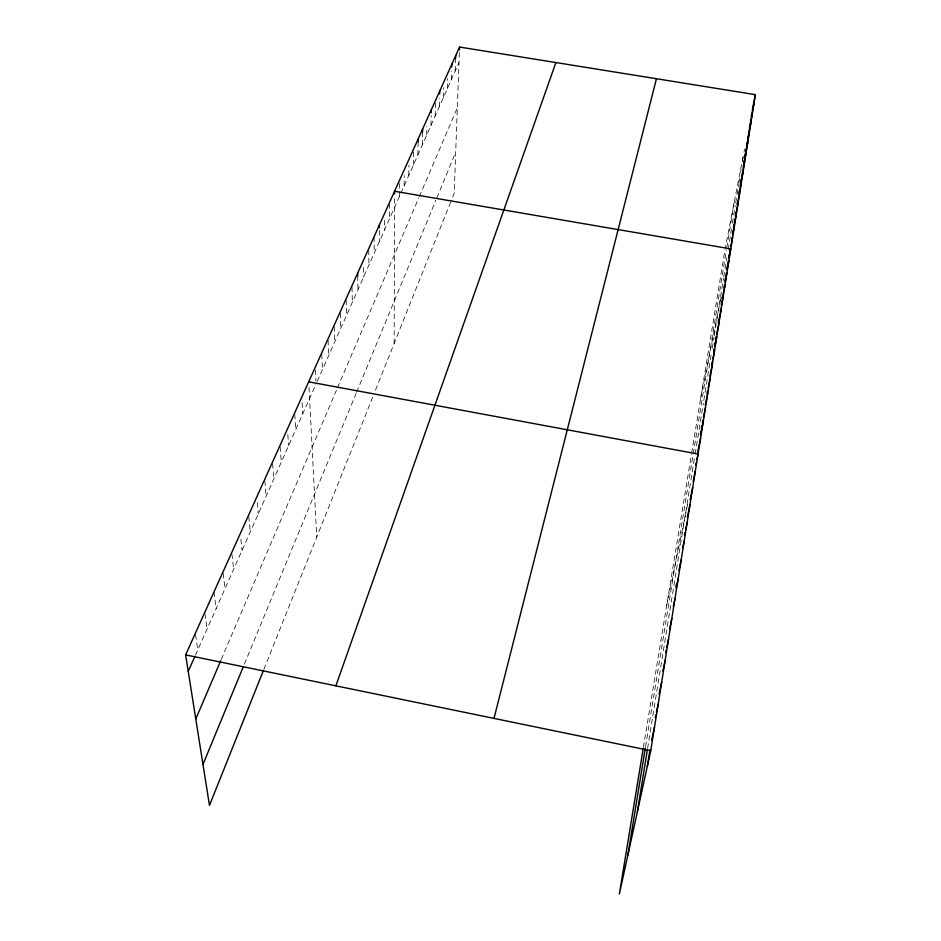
<?xml version="1.0" encoding="UTF-8"?>
<svg xmlns="http://www.w3.org/2000/svg" width="941" height="941" viewBox="0 0 941 941"><rect width="100%" height="100%" fill="white"/><g stroke="black" fill="none" stroke-linecap="round" stroke-linejoin="round"><path stroke-width="0.71" stroke-dasharray="4.71 3.53" d="M394.15 343.453L394.561 196.657M399.372 196.551L399.455 181.884M404.136 185.859L404.218 175.626M408.806 175.355L408.912 165.145M413.393 165.028L413.593 150.501M417.898 154.889L418.11 141.844M422.333 144.926L422.568 131.928M426.685 135.128L426.861 126.494M430.966 125.506L431.201 115.461M435.177 116.037L435.53 101.746M439.318 106.733L439.541 98.182M443.387 97.582L443.67 87.642M447.387 88.583L447.693 78.679M451.327 79.726L451.598 71.269M455.197 71.022L455.632 58.377M459.361 52.649L454.185 193.293L451.115 200.962M647.596 748.366L694.681 456.856M695.152 453.95L703.339 403.23M703.786 400.49L711.525 352.569M712.208 348.346L713.984 337.29M714.207 335.913L716.183 323.704M716.619 321.046L723.488 278.454M723.723 277.042L726.852 257.669M728.158 249.541L730.522 234.885M730.745 233.568L731.58 228.357M732.427 223.158L735.239 205.738M735.697 202.856L738.65 184.624M738.873 183.224L739.755 177.755M740.638 172.309L741.073 169.615M742.367 161.581L743.437 154.959L725.299 247.977M643.385 747.495L691.412 454.597M691.659 453.15L725.076 249.33M645.55 746.601L726.405 250.071M726.817 247.53L734.709 199.069M743.99 152.148L744.543 149.337M700.504 399.16L720.971 297.532M666.64 605.663L688 502.576M263.868 669.38L372.789 396.902M375.494 390.139L450.598 202.244M244.413 664.064L356.098 393.479M356.627 392.197L435.859 200.221M436.847 197.833L455.691 152.171M221.276 659.418L336.419 390.315M337.466 387.857L418.78 197.833M419.321 196.563L457.338 107.744M195.399 655.277L316.058 383.916M317.223 381.317L459.008 62.447M195.54 634.74L197.786 649.902M204.973 613.767L207.091 628.976M213.995 591.936L216.159 608.58M223.146 573.398L225.005 588.69M231.898 553.967L233.639 569.281M240.872 539.193L242.06 550.344M248.765 516.515L250.282 531.865M257.269 502.647L258.305 513.821M264.821 480.827L266.138 496.189M272.572 463.607L273.796 478.981M280.147 446.787L281.277 462.149M287.828 434.542L288.593 445.705M294.78 414.275L295.733 429.637M302.096 402.76L302.731 413.911M308.989 387.386L316.752 537.076M315.4 370.013L315.929 381.14M321.775 354.334L322.422 369.613M328.068 340.348L328.656 355.604M334.231 326.645L334.761 341.877M340.277 313.224L340.736 328.421M346.194 300.073L346.594 315.247M352.005 287.181L352.346 302.32M357.721 275.913L357.98 289.652M363.355 267.632L363.508 277.23M368.743 250L368.919 265.033M374.095 236.72L374.236 253.082M379.388 230.474L379.458 241.355M384.551 220.347L384.575 229.839M389.598 203.668L389.598 218.535"/><path stroke-width="1.41" d="M394.573 193.964L394.573 191.258L730.769 248.906L728.887 258.234M418.11 141.844L418.157 138.95M422.568 131.928L422.627 129.035M431.26 112.591L431.331 109.721M439.659 93.912L439.741 91.065M451.739 67.034L451.833 64.223M455.632 58.377L455.738 55.566M459.467 49.849L459.573 47.05L755.376 94.653L650.749 750.683L619.366 893.95L643.15 748.883M647.302 766.421L649.937 749.906M676.014 586.925L676.461 584.196M700.539 433.719L700.974 430.978M701.41 428.226L701.857 425.485M714.066 349.123L713.643 351.793L714.254 349.076M714.713 345.124L715.136 342.453M718.348 322.41L718.806 319.552M721.277 304.061L721.723 301.261M722.17 298.52L722.606 295.768M724.993 280.83L725.429 278.136M726.911 268.867L727.334 266.232M728.793 257.128L729.204 254.529M730.098 248.942L729.64 251.8L730.216 249.247M732.592 233.344L733.051 230.533M733.486 227.769L733.933 225.017M734.368 222.252L734.815 219.488M735.462 215.418L735.897 212.713M737.191 204.644L737.615 201.986M739.097 192.752L739.508 190.141M740.132 186.236L740.543 183.66M740.955 181.095L741.367 178.519M743.872 162.875L744.331 160.029M745.225 154.406L744.778 157.194L747.883 141.632M745.672 151.607L746.119 148.819M746.789 144.679L747.225 141.938M748.53 133.775L748.965 131.081M749.601 127.059L750.024 124.4M750.459 121.754L750.883 119.095M751.294 116.484L751.718 113.873M637.351 811.801L647.384 749.73M627.882 855.04L645.326 747.977M752.341 109.956L755.376 94.653M751.436 116.296L753.917 103.733M749.389 128.376L752.447 112.967M747.883 137.821L750.953 122.354M746.625 146.02L747.189 143.197M747.742 140.374L749.424 131.916M743.19 167.133L746.295 151.513M741.861 175.814L742.425 172.968M742.99 170.121L744.696 161.581M741.073 181.813L743.061 171.815M739.108 193.693L741.402 182.236M737.415 204.338L739.708 192.846M735.392 216.606L737.991 203.656M733.58 227.887L736.227 214.654M731.51 240.449L732.051 237.802M732.58 235.144L734.451 225.864M730.757 246.589L732.627 237.273M727.816 263.574L728.358 260.904M725.911 275.454L726.452 272.784M726.993 270.114L728.875 260.751M723.982 287.57L724.523 284.888M725.064 282.218L726.958 272.831M722.276 298.579L724.993 285.147M720.265 311.165L720.806 308.472M721.347 305.778L722.982 297.709M718.477 322.645L720.947 310.506M716.666 334.373L718.865 323.575M714.807 346.37L716.736 336.89M711.808 364.038L712.361 361.332M712.913 358.627L714.572 350.487M709.855 376.576L712.361 364.367M707.032 393.479L707.585 390.762M708.15 388.045L710.09 378.541M705.279 405.242L707.785 392.997M702.351 422.744L702.915 420.027M703.468 417.31L705.432 407.771M700.492 435.13L703.021 422.862M697.752 451.915L700.563 438.283M695.799 464.948L696.364 462.219M696.928 459.502L698.057 454.044L308.695 381.823M693.141 481.557L695.411 470.653M690.141 499.906L692.694 487.638M687.365 517.279L689.918 505.023M684.519 535.076L685.083 532.347M685.66 529.63L687.083 522.82M682.754 547.85L684.178 541.051M678.908 570.575L681.202 559.719M676.144 588.337L678.155 578.844M673.297 606.569L675.026 598.452M669.522 629.341L671.815 618.555M665.652 652.607L666.228 649.925M666.804 647.232L668.533 639.162M662.852 671.027L665.158 660.311M659.1 694.023L661.699 682.013M655.265 717.571L655.842 714.913M656.418 712.255L658.147 704.291M651.619 740.379L654.489 727.17M493.99 718.395L656.453 78.726M335.878 685.836L555.896 62.553M263.351 670.674L209.478 805.414L185.624 654.889L459.573 47.05M202.985 764.421L243.354 666.616M195.787 718.971L220.688 660.758M188.247 671.38L194.811 656.618M185.624 654.889L650.749 750.683M357.662 273.172L357.721 275.913M379.352 225.04L379.376 227.757M715.983 337.16L715.572 339.772L716.113 337.078"/></g></svg>
